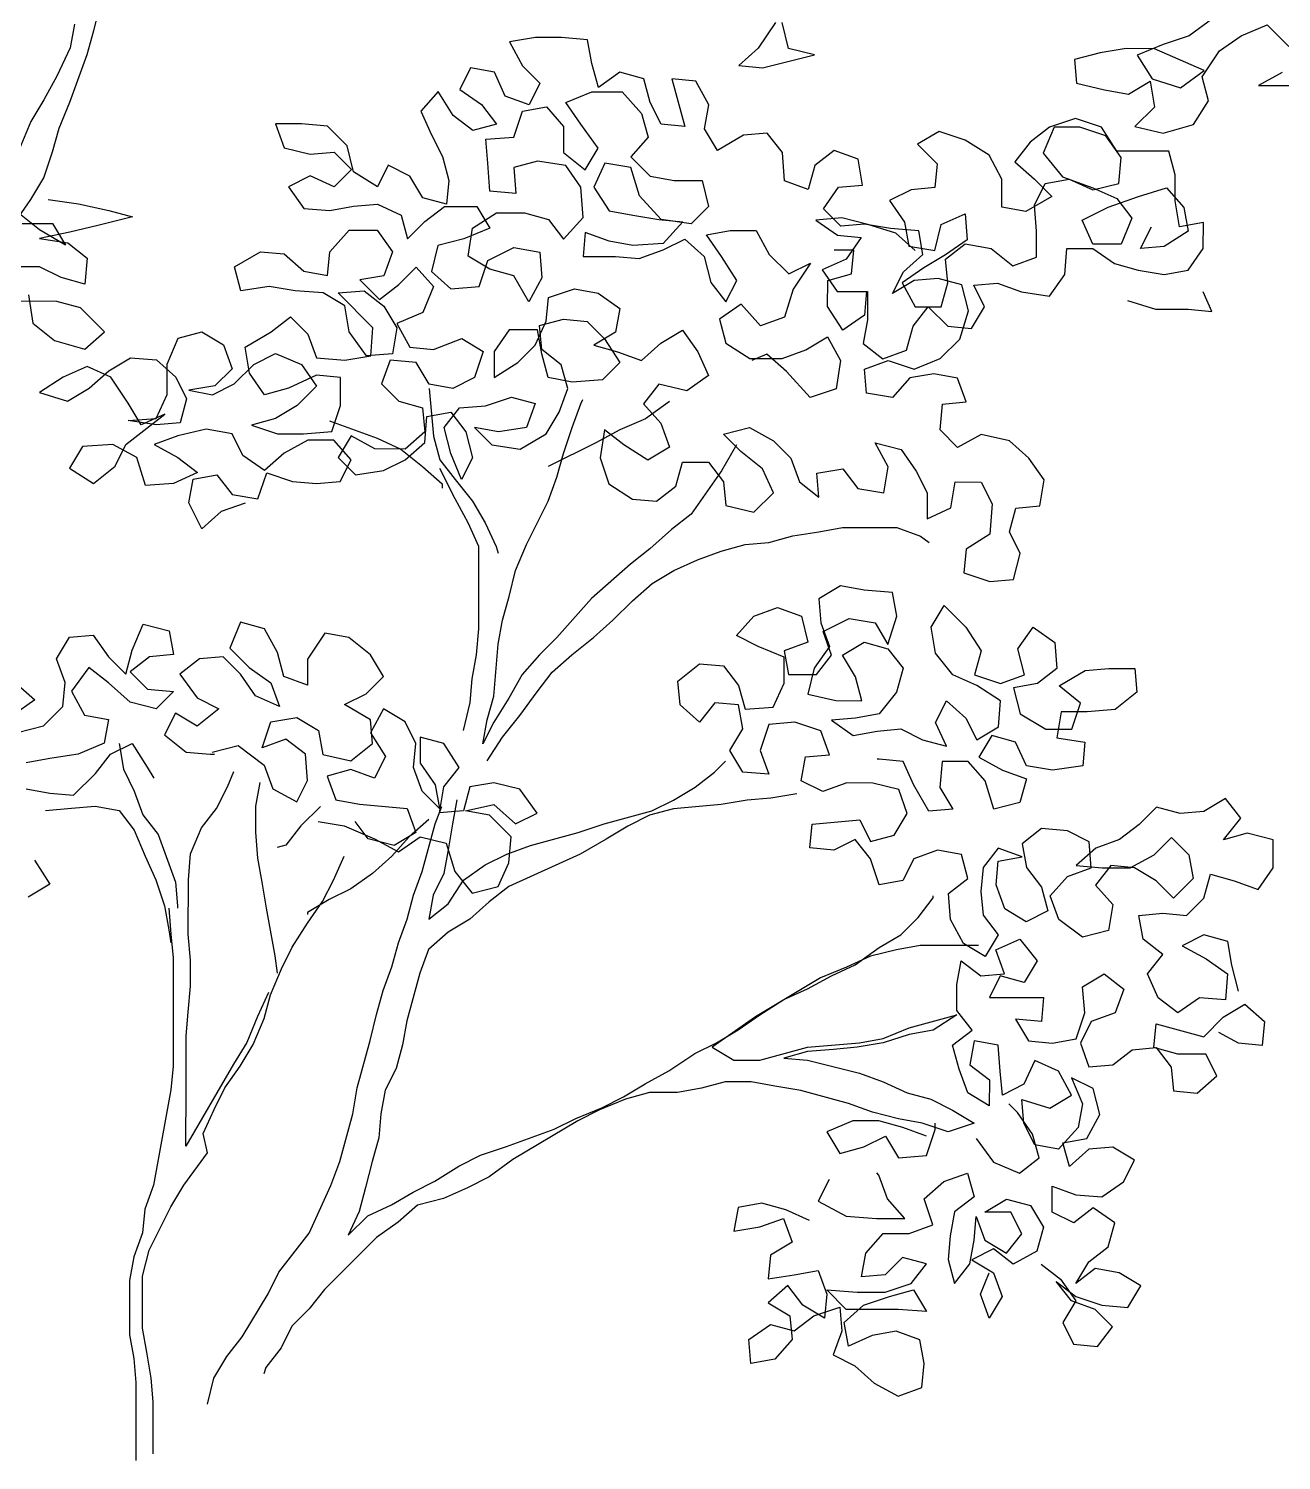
# Model space of a CAD drawing. Header units: millimetres. Extents: x 2002 to 2114, y 811 to 859.
# Drawn here: x 2019.863 to 2020.35, y 819.037 to 819.594 of the extents above; entities that cross this region are included whole.
import ezdxf

# ---------------------------------------------------------------- set-up
doc = ezdxf.new("R2010")
doc.units = ezdxf.units.MM
doc.header["$LTSCALE"] = 0.04
doc.layers.add('0_Architettonico', color=8, linetype='Continuous')

msp = doc.modelspace()

# ---------------------------------------------------------------- linework, layer by layer
at = {"layer": '0_Architettonico'}
for points in [[(2019.85826, 819.51867), (2019.86416, 819.52709), (2019.86922, 819.5355), (2019.8726, 819.5456), (2019.87513, 819.55486), (2019.87935, 819.56496), (2019.8861, 819.58348), (2019.88864, 819.59273), (2019.89117, 819.60284)], [(2019.88106, 819.59527), (2019.87937, 819.58601), (2019.87431, 819.57507), (2019.86925, 819.56581), (2019.86419, 819.5574), (2019.85575, 819.5372)], [(2020.15369, 819.59596), (2020.14695, 819.58586), (2020.13937, 819.57914), (2020.14863, 819.57829), (2020.16884, 819.58332), (2020.15874, 819.58585), (2020.15622, 819.59596)], [(2020.32376, 819.59749), (2020.3145, 819.59076), (2020.30439, 819.5874), (2020.29428, 819.5832), (2020.30017, 819.57394), (2020.31111, 819.57056), (2020.32038, 819.57729), (2020.30102, 819.58572), (2020.29008, 819.58573), (2020.27997, 819.58406), (2020.26987, 819.58154), (2020.2707, 819.57228), (2020.28164, 819.56974), (2020.2909, 819.56805), (2020.29933, 819.5731), (2020.301, 819.56299), (2020.29342, 819.55542), (2020.30436, 819.55288), (2020.31615, 819.55624), (2020.32205, 819.5655), (2020.31953, 819.57476), (2020.32628, 819.58486), (2020.3347, 819.59074), (2020.34481, 819.59494), (2020.35322, 819.58652)], [(2019.94741, 819.40914), (2019.93814, 819.40578), (2019.93056, 819.39905), (2019.92552, 819.40916), (2019.92721, 819.41842), (2019.93647, 819.4201), (2019.94236, 819.41251), (2019.95246, 819.41082), (2019.95584, 819.42092), (2019.96594, 819.41754), (2019.9752, 819.41669), (2019.98446, 819.41753), (2019.98868, 819.42594), (2019.98195, 819.43353), (2019.97184, 819.43353), (2019.96258, 819.42849), (2019.95499, 819.42176), (2019.94658, 819.42766), (2019.94238, 819.43609), (2019.93228, 819.43778), (2019.92133, 819.43526), (2019.91207, 819.43191), (2019.92132, 819.42685), (2019.92889, 819.42094), (2019.91963, 819.41674), (2019.90868, 819.41591), (2019.90533, 819.42686), (2019.89607, 819.43192), (2019.88428, 819.43109), (2019.87922, 819.42267), (2019.88848, 819.41677), (2019.8969, 819.4235), (2019.90112, 819.43192), (2019.91629, 819.44369), (2019.90702, 819.43949), (2019.90198, 819.44791), (2019.89525, 819.45802), (2019.88599, 819.46224), (2019.87673, 819.45804), (2019.86746, 819.45215), (2019.8784, 819.44877), (2019.88683, 819.45382), (2019.89441, 819.46055), (2019.90284, 819.46559), (2019.91294, 819.46474), (2019.92051, 819.458), (2019.92471, 819.44957), (2019.92218, 819.44032), (2019.91291, 819.43948), (2019.90197, 819.44118), (2019.91292, 819.44201), (2019.91714, 819.45126), (2019.91715, 819.46305), (2019.92136, 819.47315), (2019.93063, 819.47567), (2019.93904, 819.47061), (2019.9424, 819.46134), (2019.93566, 819.45462), (2019.92556, 819.45294), (2019.93482, 819.45125), (2019.94324, 819.45545), (2019.95082, 819.46302), (2019.95925, 819.46722), (2019.96935, 819.463), (2019.97523, 819.45458), (2019.96765, 819.44701), (2019.95922, 819.44197), (2019.94996, 819.43945), (2019.96006, 819.43607), (2019.97016, 819.43606), (2019.98111, 819.43689), (2019.98449, 819.44699), (2019.9845, 819.45794), (2019.97524, 819.45879), (2019.96429, 819.45375), (2019.95502, 819.45123), (2019.94914, 819.45965), (2019.94746, 819.46976), (2019.95757, 819.47564), (2019.96515, 819.48153), (2019.97188, 819.47479), (2019.97524, 819.46552), (2019.98619, 819.46467), (2019.99629, 819.46635), (2019.99714, 819.47729), (2019.98368, 819.49077), (2019.99379, 819.49161), (2020.00136, 819.48571), (2020.0064, 819.47728), (2020.00471, 819.46718), (2019.99461, 819.46635), (2019.98788, 819.47562), (2019.9862, 819.48572), (2019.97779, 819.49078), (2019.96685, 819.49163), (2019.95674, 819.49332), (2019.9458, 819.49165), (2019.94328, 819.50091), (2019.95339, 819.5068), (2019.96265, 819.50595), (2019.97022, 819.49921), (2019.97948, 819.49751), (2019.98033, 819.50677), (2019.98792, 819.51519), (2019.99886, 819.51518), (2020.00475, 819.50675), (2020.00137, 819.49749), (2019.99211, 819.49582), (2019.99968, 819.48823), (2020.00726, 819.49412), (2020.014, 819.50085), (2020.02073, 819.49327), (2020.01651, 819.48317), (2020.0064, 819.47897), (2020.01145, 819.4697), (2020.02071, 819.46885), (2020.03166, 819.47305), (2020.04007, 819.46799), (2020.0367, 819.45789), (2020.02827, 819.45369), (2020.01901, 819.45538), (2020.01397, 819.46381), (2020.00387, 819.46466), (2020.00049, 819.4554), (2020.00722, 819.44866), (2020.01648, 819.44612), (2020.01731, 819.43686), (2020.00973, 819.43013), (2019.99794, 819.43014), (2019.98868, 819.4352), (2019.98363, 819.42679), (2019.99035, 819.42005), (2020.0013, 819.42172), (2020.00972, 819.42592), (2020.01731, 819.43265), (2020.01816, 819.44275), (2020.02742, 819.44443), (2020.03331, 819.43685), (2020.03582, 819.42674), (2020.03161, 819.41832), (2020.02741, 819.42843), (2020.02489, 819.43854), (2020.03079, 819.44611), (2020.04089, 819.44694), (2020.051, 819.4503), (2020.06026, 819.44777), (2020.05688, 819.43851), (2020.04594, 819.43683), (2020.03668, 819.43853), (2020.04341, 819.43178), (2020.05435, 819.43009), (2020.06446, 819.43598), (2020.06952, 819.44439), (2020.07289, 819.45365), (2020.07038, 819.46291), (2020.0628, 819.46881), (2020.06197, 819.47807), (2020.07123, 819.48059), (2020.0805, 819.47974), (2020.08722, 819.473), (2020.09311, 819.46373), (2020.08637, 819.457), (2020.07458, 819.45617), (2020.06532, 819.45786), (2020.0628, 819.46713), (2020.06113, 819.47639), (2020.05018, 819.4764), (2020.04428, 819.46799), (2020.04427, 819.45788), (2020.05354, 819.46377), (2020.06028, 819.4705), (2020.0645, 819.47976), (2020.06535, 819.48902), (2020.07546, 819.49237), (2020.08471, 819.49068), (2020.09313, 819.48478), (2020.09144, 819.47552), (2020.08301, 819.47048), (2020.09227, 819.46794), (2020.10153, 819.46457), (2020.10911, 819.4713), (2020.11754, 819.47634), (2020.12342, 819.46791), (2020.12762, 819.45865), (2020.1192, 819.45276), (2020.10826, 819.4553), (2020.10236, 819.44773), (2020.10908, 819.44014), (2020.11244, 819.43088), (2020.10402, 819.42584), (2020.09476, 819.43174), (2020.08719, 819.43764), (2020.0855, 819.42669), (2020.08886, 819.41659), (2020.09811, 819.41069), (2020.10737, 819.40984), (2020.11496, 819.41572), (2020.11749, 819.42498), (2020.12759, 819.42497), (2020.13348, 819.41739), (2020.13431, 819.40813), (2020.14526, 819.40559), (2020.15284, 819.41316), (2020.14864, 819.42243), (2020.14023, 819.42917), (2020.1335, 819.43591), (2020.1436, 819.43843), (2020.15286, 819.43337), (2020.15959, 819.42663), (2020.16295, 819.41736), (2020.17052, 819.41146), (2020.16969, 819.42072), (2020.17979, 819.4224), (2020.18568, 819.41482), (2020.19578, 819.41312), (2020.19747, 819.42322), (2020.19243, 819.43249), (2020.20253, 819.42996), (2020.20841, 819.42153), (2020.21262, 819.41311), (2020.21261, 819.403), (2020.22187, 819.40721), (2020.22357, 819.41731), (2020.23367, 819.4173), (2020.23787, 819.40887), (2020.23702, 819.39709), (2020.22775, 819.3912), (2020.2269, 819.38194), (2020.237, 819.37857), (2020.24626, 819.3794), (2020.2488, 819.3895), (2020.2446, 819.39792), (2020.24713, 819.40718), (2020.25639, 819.40802), (2020.25809, 819.41812), (2020.2522, 819.42654), (2020.24463, 819.43328), (2020.23369, 819.43582), (2020.22442, 819.43078), (2020.21769, 819.43752), (2020.21854, 819.44762), (2020.2278, 819.44845), (2020.22444, 819.45772), (2020.21519, 819.45941), (2020.20592, 819.45774), (2020.19918, 819.45016), (2020.18908, 819.45186), (2020.18824, 819.46112), (2020.19751, 819.46448), (2020.20761, 819.4611), (2020.21772, 819.4653), (2020.2253, 819.47287), (2020.22868, 819.48381), (2020.22616, 819.49392), (2020.2169, 819.49645), (2020.20764, 819.49562), (2020.19922, 819.49058), (2020.20343, 819.49899), (2020.21102, 819.50572), (2020.20934, 819.51498), (2020.1984, 819.51584), (2020.1883, 819.51753), (2020.17903, 819.5167), (2020.17231, 819.52344), (2020.17821, 819.53185), (2020.18747, 819.53268), (2020.18579, 819.54279), (2020.17654, 819.54617), (2020.16895, 819.54028), (2020.16642, 819.53102), (2020.15716, 819.5344), (2020.15633, 819.54534), (2020.15044, 819.55292), (2020.14118, 819.55209), (2020.13107, 819.54621), (2020.12603, 819.55463), (2020.12772, 819.56389), (2020.12268, 819.57316), (2020.11342, 819.57401), (2020.11845, 819.55548), (2020.10919, 819.55633), (2020.10499, 819.56475), (2020.10247, 819.57402), (2020.09321, 819.57655), (2020.08479, 819.57067), (2020.08227, 819.57993), (2020.0806, 819.58919), (2020.07049, 819.59004), (2020.06039, 819.59005), (2020.05029, 819.58838), (2020.05533, 819.57911), (2020.06206, 819.57237), (2020.05784, 819.56395), (2020.04858, 819.56733), (2020.04438, 819.5766), (2020.03512, 819.57829), (2020.0309, 819.56987), (2020.03932, 819.56397), (2020.0452, 819.55639), (2020.03594, 819.55387), (2020.02837, 819.55977), (2020.02248, 819.56904), (2020.01574, 819.56147), (2020.01994, 819.5522), (2020.02414, 819.54378), (2020.02666, 819.53452), (2020.02581, 819.52526), (2020.01655, 819.52779), (2020.01151, 819.53621), (2020.00309, 819.54043), (2019.99888, 819.53202), (2019.98962, 819.53792), (2019.9871, 819.54802), (2019.97953, 819.55561), (2019.96943, 819.55646), (2019.95933, 819.55647), (2019.96269, 819.5472), (2019.97279, 819.54467), (2019.98205, 819.5455), (2019.98878, 819.53876), (2019.98204, 819.53203), (2019.97278, 819.53625), (2019.96436, 819.53205), (2019.97024, 819.52362), (2019.98035, 819.52277), (2019.98961, 819.52445), (2019.99887, 819.52528), (2020.00813, 819.52106), (2020.01064, 819.5118), (2020.01739, 819.51853), (2020.02497, 819.52441), (2020.0376, 819.5244), (2020.04264, 819.51598), (2020.03253, 819.51178), (2020.02243, 819.50926), (2020.01989, 819.49916), (2020.02747, 819.49242), (2020.03841, 819.49325), (2020.04179, 819.50335), (2020.0519, 819.50839), (2020.062, 819.5067), (2020.06283, 819.4966), (2020.05777, 819.48734), (2020.05189, 819.49745), (2020.04263, 819.49998), (2020.03421, 819.50504), (2020.03591, 819.51598), (2020.04517, 819.52187), (2020.05612, 819.52186), (2020.06538, 819.51933), (2020.07126, 819.51174), (2020.07885, 819.52015), (2020.07802, 819.53194), (2020.07213, 819.54037), (2020.06119, 819.54206), (2020.05192, 819.53954), (2020.05276, 819.52944), (2020.04265, 819.53029), (2020.04182, 819.54124), (2020.04099, 819.5505), (2020.05194, 819.55133), (2020.05531, 819.56143), (2020.06457, 819.56311), (2020.0713, 819.55552), (2020.07129, 819.54542), (2020.07971, 819.53868), (2020.08477, 819.54709), (2020.07804, 819.55636), (2020.07215, 819.56478), (2020.08226, 819.56898), (2020.09405, 819.56897), (2020.10162, 819.56055), (2020.10413, 819.55128), (2020.09739, 819.54371), (2020.10496, 819.53613), (2020.11422, 819.53444), (2020.12517, 819.53443), (2020.12768, 819.52432), (2020.12094, 819.51759), (2020.10916, 819.51929), (2020.10075, 819.52855), (2020.09739, 819.5395), (2020.08729, 819.5412), (2020.08307, 819.53194), (2020.08895, 819.52267), (2020.09821, 819.52098), (2020.10832, 819.51929), (2020.11758, 819.51844), (2020.10999, 819.51002), (2020.0982, 819.50919), (2020.08894, 819.51088), (2020.07968, 819.51426), (2020.07883, 819.505), (2020.09146, 819.50499), (2020.10072, 819.50414), (2020.10999, 819.5075), (2020.11841, 819.5117), (2020.12598, 819.50496), (2020.1285, 819.49485), (2020.13439, 819.48727), (2020.1386, 819.49568), (2020.13272, 819.50495), (2020.12683, 819.51338), (2020.13609, 819.51505), (2020.1462, 819.51504), (2020.15124, 819.50578), (2020.15881, 819.49819), (2020.16723, 819.50239), (2020.16049, 819.4923), (2020.15711, 819.48135), (2020.14785, 819.478), (2020.14028, 819.48642), (2020.13185, 819.48054), (2020.13437, 819.47127), (2020.14363, 819.46537), (2020.15626, 819.46536), (2020.16552, 819.46872), (2020.17394, 819.47376), (2020.17899, 819.4645), (2020.17729, 819.45355), (2020.16719, 819.45019), (2020.15793, 819.46031), (2020.15036, 819.46705), (2020.14447, 819.46453)], [(2020.35069, 819.57642), (2020.34142, 819.57137), (2020.35405, 819.57136)], [(2020.20803, 819.5073), (2020.20046, 819.51404), (2020.18952, 819.51742), (2020.17942, 819.51995), (2020.16931, 819.51912), (2020.17773, 819.51322), (2020.18699, 819.51237), (2020.18109, 819.50395), (2020.17182, 819.49975), (2020.17771, 819.49133), (2020.18949, 819.49132), (2020.18948, 819.48037), (2020.18779, 819.47111), (2020.19536, 819.46521), (2020.20463, 819.46857), (2020.20716, 819.47783), (2020.21306, 819.4854), (2020.22063, 819.47782), (2020.22989, 819.47697), (2020.23495, 819.48538), (2020.23075, 819.49381), (2020.24001, 819.49464), (2020.24927, 819.49126), (2020.26021, 819.48957), (2020.26612, 819.49798), (2020.26697, 819.50809), (2020.27707, 819.50808), (2020.28548, 819.50217), (2020.29474, 819.49964), (2020.30484, 819.49795), (2020.31411, 819.49962), (2020.32001, 819.50804), (2020.32002, 819.51814), (2020.31076, 819.51646), (2020.30908, 819.52657), (2020.30909, 819.53667), (2020.30657, 819.54594), (2020.28637, 819.54595), (2020.28048, 819.55522), (2020.27038, 819.5586), (2020.26027, 819.55524), (2020.25269, 819.54935), (2020.24679, 819.54178), (2020.25436, 819.53504), (2020.26109, 819.5283), (2020.25098, 819.52241), (2020.24172, 819.52411), (2020.24173, 819.53505), (2020.23669, 819.54432), (2020.22744, 819.55022), (2020.21734, 819.55359), (2020.20891, 819.54855), (2020.21648, 819.54097), (2020.21563, 819.53171), (2020.20637, 819.53087), (2020.19795, 819.52667), (2020.20383, 819.51825), (2020.20551, 819.50898), (2020.21561, 819.50729), (2020.21814, 819.51739), (2020.22741, 819.52159), (2020.22824, 819.51149), (2020.21982, 819.5056), (2020.21139, 819.50056), (2020.20297, 819.49467), (2020.20801, 819.48541), (2020.21811, 819.4854), (2020.22065, 819.49466), (2020.21982, 819.50392), (2020.2274, 819.50981), (2020.2375, 819.50811), (2020.24591, 819.50137), (2020.25518, 819.50473), (2020.25519, 819.51483), (2020.25435, 819.52494), (2020.25857, 819.53335), (2020.26783, 819.53503), (2020.27709, 819.53081), (2020.2872, 819.53332), (2020.28805, 819.54343), (2020.28216, 819.55185), (2020.27206, 819.55523), (2020.26196, 819.55524), (2020.25774, 819.54514), (2020.26531, 819.53587), (2020.27709, 819.53165), (2020.28635, 819.52743), (2020.29224, 819.51985), (2020.28802, 819.50975), (2020.27707, 819.50976), (2020.27287, 819.51902), (2020.28298, 819.52407), (2020.29477, 819.52827), (2020.30572, 819.53162), (2020.31245, 819.52404), (2020.31412, 819.51478), (2020.30485, 819.50889), (2020.29559, 819.50806), (2020.29981, 819.51647)], [(2019.87423, 819.48751), (2019.85234, 819.48753), (2019.8355, 819.48586), (2019.81698, 819.48419), (2019.79677, 819.48168), (2019.77572, 819.47834), (2019.75887, 819.47498), (2019.76898, 819.48087), (2019.77573, 819.49181), (2019.78247, 819.5019), (2019.78417, 819.51116), (2019.78418, 819.52295), (2019.78755, 819.53221), (2019.79514, 819.53894), (2019.7985, 819.52967), (2019.79512, 819.52041), (2019.78417, 819.51958), (2019.78669, 819.51032), (2019.79679, 819.50694), (2019.80521, 819.51114), (2019.80943, 819.51956)], [(2019.8709, 819.52708), (2019.88268, 819.52539), (2019.89447, 819.52285), (2019.90373, 819.52032), (2019.89025, 819.51696), (2019.87931, 819.51444), (2019.86752, 819.51193), (2019.87846, 819.51024), (2019.88603, 819.50433), (2019.88518, 819.49423), (2019.87592, 819.49677), (2019.86751, 819.50098), (2019.8574, 819.50099)], [(2019.86079, 819.51783), (2019.87257, 819.51782), (2019.87762, 819.50939), (2019.86752, 819.5153), (2019.85911, 819.52204)], [(2020.18911, 819.49143), (2020.18826, 819.48217), (2020.17984, 819.47628), (2020.17395, 819.48555), (2020.17396, 819.49565), (2020.18323, 819.49817), (2020.18408, 819.50743), (2020.1765, 819.50744)], [(2019.86329, 819.49004), (2019.86496, 819.4791), (2019.87337, 819.47235), (2019.88516, 819.46897), (2019.89274, 819.4757), (2019.88349, 819.48497), (2019.87423, 819.48751)], [(2020.29052, 819.48786), (2020.30146, 819.48448), (2020.31409, 819.48447), (2020.32335, 819.48362), (2020.31999, 819.4912)], [(2020.01901, 819.4537), (2020.02068, 819.43517), (2020.02319, 819.42591), (2020.02908, 819.41833), (2020.03581, 819.4099), (2020.04085, 819.40148), (2020.04505, 819.39221), (2020.04589, 819.38969)], [(2020.13854, 819.4317), (2020.13264, 819.4216), (2020.12084, 819.40477), (2020.11326, 819.39889), (2020.10483, 819.39132), (2020.09725, 819.38543), (2020.08208, 819.37197), (2020.0686, 819.35683), (2020.06185, 819.3501), (2020.05511, 819.34253), (2020.05005, 819.33327), (2020.04415, 819.32402), (2020.03993, 819.3156), (2020.04162, 819.32486), (2020.04416, 819.33412), (2020.04586, 819.35433), (2020.04755, 819.36359), (2020.05009, 819.37284), (2020.05262, 819.38294), (2020.05684, 819.39304), (2020.06528, 819.40987), (2020.06865, 819.41913), (2020.07119, 819.42839), (2020.07456, 819.43849), (2020.07794, 819.44775), (2020.07878, 819.44943)], [(2020.11246, 819.44856), (2020.10319, 819.44183), (2020.09309, 819.43763), (2020.08382, 819.43259), (2020.06529, 819.42335)], [(2019.98027, 819.4411), (2019.99879, 819.43435), (2020.00804, 819.43013), (2020.01646, 819.42339), (2020.02403, 819.41665), (2020.02403, 819.41496)], [(2020.03236, 819.32066), (2020.0349, 819.3316), (2020.03575, 819.34086), (2020.03744, 819.35012), (2020.03829, 819.36023), (2020.03832, 819.39222), (2020.03412, 819.40148), (2020.02907, 819.41075), (2020.02319, 819.42254)], [(2020.04161, 819.30887), (2020.04751, 819.31812), (2020.05426, 819.32653), (2020.061, 819.33579), (2020.0669, 819.34336), (2020.07448, 819.35009), (2020.08291, 819.35682), (2020.09049, 819.36355), (2020.09808, 819.37112), (2020.10566, 819.37784), (2020.11408, 819.38289), (2020.12335, 819.38709), (2020.13261, 819.39045), (2020.14188, 819.39297), (2020.15114, 819.3938), (2020.1604, 819.39632), (2020.17051, 819.39799), (2020.17977, 819.39967), (2020.20082, 819.39965), (2020.21008, 819.39627), (2020.21344, 819.39374)], [(2020.33368, 819.21935), (2020.33116, 819.22946), (2020.32949, 819.23872), (2020.32023, 819.24126), (2020.3118, 819.23705), (2020.32106, 819.23199), (2020.32947, 819.22609), (2020.32862, 819.21599), (2020.31852, 819.21684), (2020.3101, 819.21096), (2020.30252, 819.21686), (2020.29832, 819.22612), (2020.30422, 819.23369), (2020.29665, 819.23959), (2020.29498, 819.24886), (2020.30424, 819.24969), (2020.3135, 819.24884), (2020.32024, 819.25557), (2020.32277, 819.26483), (2020.33203, 819.26229), (2020.34129, 819.25892), (2020.34719, 819.26733), (2020.3472, 819.27828), (2020.3371, 819.28081), (2020.32784, 819.27829), (2020.33458, 819.28671), (2020.32869, 819.29429), (2020.32027, 819.28925), (2020.31101, 819.28841), (2020.30175, 819.29095), (2020.29501, 819.28422), (2020.28743, 819.27833), (2020.27816, 819.27497), (2020.27058, 819.26824), (2020.28068, 819.26739), (2020.29162, 819.26738), (2020.30089, 819.27243), (2020.30763, 819.27915), (2020.31436, 819.27241), (2020.31604, 819.26315), (2020.30845, 819.25558), (2020.30172, 819.26232), (2020.29331, 819.26738), (2020.28405, 819.26823), (2020.27815, 819.26066), (2020.28488, 819.25308), (2020.28318, 819.24297), (2020.27308, 819.24046), (2020.26382, 819.2472), (2020.26046, 819.25647), (2020.26721, 819.26404), (2020.27647, 819.2674), (2020.27564, 819.2775), (2020.26722, 819.28172), (2020.25712, 819.28257), (2020.24954, 819.27668), (2020.25121, 819.26742), (2020.2571, 819.25984), (2020.25962, 819.25057), (2020.25119, 819.24637), (2020.24278, 819.25143), (2020.23942, 819.26069), (2020.24027, 819.26995), (2020.24953, 819.27163), (2020.24027, 819.27501), (2020.23437, 819.26743), (2020.23352, 819.25817), (2020.23436, 819.24891), (2020.24024, 819.24133), (2020.23518, 819.23291), (2020.22677, 819.23797), (2020.22173, 819.24724), (2020.22089, 819.25734), (2020.22848, 819.26323), (2020.22596, 819.27249), (2020.2167, 819.27419), (2020.20744, 819.27083), (2020.20322, 819.26241), (2020.19395, 819.26074), (2020.1906, 819.27084), (2020.18471, 819.27842), (2020.17629, 819.27422), (2020.16703, 819.27507), (2020.16788, 819.28433), (2020.1864, 819.286), (2020.1906, 819.27758), (2020.19987, 819.28009), (2020.20493, 819.28851), (2020.20157, 819.29777), (2020.19147, 819.30031), (2020.18136, 819.30032), (2020.1721, 819.29696), (2020.16368, 819.30118), (2020.16537, 819.31044), (2020.17464, 819.31127), (2020.17128, 819.32053), (2020.16118, 819.32391), (2020.15107, 819.32308), (2020.1477, 819.31298), (2020.15106, 819.30371), (2020.14095, 819.30456), (2020.13591, 819.31299), (2020.14097, 819.3214), (2020.13929, 819.33067), (2020.13003, 819.33152), (2020.12413, 819.32394), (2020.11656, 819.33069), (2020.11573, 819.33995), (2020.12415, 819.34668), (2020.13341, 819.34583), (2020.1393, 819.33824), (2020.14182, 819.32898), (2020.15276, 819.32981), (2020.15698, 819.33907), (2020.15699, 819.34917), (2020.14689, 819.35339), (2020.13848, 819.35761), (2020.14522, 819.36518), (2020.15448, 819.36854), (2020.16374, 819.36516), (2020.16626, 819.35506), (2020.15699, 819.3517), (2020.15867, 819.34244), (2020.16961, 819.34243), (2020.17551, 819.35), (2020.17216, 819.35926), (2020.18226, 819.3643), (2020.19236, 819.36261), (2020.19741, 819.35419), (2020.20079, 819.36513), (2020.19911, 819.37439), (2020.18817, 819.37524), (2020.17891, 819.37694), (2020.17048, 819.37189), (2020.17132, 819.36263), (2020.17468, 819.35337), (2020.16877, 819.34495), (2020.16624, 819.33485), (2020.17718, 819.33232), (2020.18729, 819.33231), (2020.18477, 819.34157), (2020.17972, 819.34999), (2020.18815, 819.35504), (2020.19741, 819.3525), (2020.20329, 819.34492), (2020.20076, 819.33566), (2020.19402, 819.32725), (2020.18475, 819.32557), (2020.17549, 819.32474), (2020.18391, 819.31884), (2020.19317, 819.32051), (2020.20243, 819.32135), (2020.21085, 819.31713), (2020.2201, 819.3146), (2020.2159, 819.32386), (2020.22012, 819.33228), (2020.22769, 819.32553), (2020.23189, 819.31711), (2020.24032, 819.32215), (2020.24117, 819.33226), (2020.23191, 819.33816), (2020.22266, 819.34238), (2020.21593, 819.3508), (2020.21425, 819.36091), (2020.21931, 819.36932), (2020.22772, 819.36089), (2020.23361, 819.35163), (2020.23107, 819.34237), (2020.24117, 819.33899), (2020.25044, 819.34235), (2020.24792, 819.35246), (2020.25382, 819.36087), (2020.26224, 819.35497), (2020.26307, 819.34487), (2020.25549, 819.33898), (2020.24622, 819.3373), (2020.24874, 819.3272), (2020.25884, 819.3213), (2020.26894, 819.32129), (2020.27232, 819.33139), (2020.26391, 819.33813), (2020.27401, 819.34401), (2020.28328, 819.34485), (2020.29338, 819.34484), (2020.29421, 819.33558), (2020.28579, 819.32885), (2020.27484, 819.32802), (2020.26474, 819.32803), (2020.26305, 819.31792), (2020.27399, 819.31623), (2020.27314, 819.30697), (2020.26135, 819.3053), (2020.25125, 819.30699), (2020.24705, 819.31625), (2020.23779, 819.31879), (2020.23273, 819.31037), (2020.24199, 819.30531), (2020.25124, 819.30194), (2020.24871, 819.29268), (2020.2386, 819.29016), (2020.23525, 819.30111), (2020.22852, 819.30869), (2020.21841, 819.3087), (2020.21756, 819.2986), (2020.22261, 819.29018), (2020.21335, 819.28934), (2020.20746, 819.29945), (2020.20326, 819.30872), (2020.194, 819.30957), (2020.19316, 819.30957)], [(2019.85892, 819.31998), (2019.86903, 819.32249), (2019.87661, 819.33006), (2019.87746, 819.33932), (2019.8741, 819.34859), (2019.87916, 819.357), (2019.88842, 819.35784), (2019.89431, 819.34941), (2019.90104, 819.34267), (2019.90357, 819.35193), (2019.90779, 819.36203), (2019.91789, 819.35949), (2019.91957, 819.35023), (2019.91031, 819.3494), (2019.90272, 819.34351), (2019.90945, 819.33677), (2019.91956, 819.33592), (2019.91281, 819.32919), (2019.90271, 819.33172), (2019.8943, 819.33931), (2019.88673, 819.34521), (2019.87998, 819.33595), (2019.88503, 819.32669), (2019.89429, 819.325), (2019.8926, 819.31574), (2019.88249, 819.31154), (2019.87154, 819.30986), (2019.86228, 819.30819)], [(2019.93469, 819.31233), (2019.94479, 819.31485), (2019.95489, 819.30726), (2019.95825, 819.298), (2019.96751, 819.29294), (2019.97172, 819.30135), (2019.97089, 819.31146), (2019.96332, 819.31736), (2019.95405, 819.314), (2019.95743, 819.3241), (2019.96754, 819.32577), (2019.97595, 819.32071), (2019.97763, 819.31145), (2019.98857, 819.30891), (2019.99699, 819.31564), (2019.99616, 819.3249), (2019.98606, 819.33081), (2019.99449, 819.33501), (2020.00123, 819.34174), (2019.99618, 819.35016), (2019.98777, 819.3569), (2019.97851, 819.3586), (2019.97177, 819.3485), (2019.97176, 819.3384), (2019.9625, 819.34177), (2019.95998, 819.35104), (2019.95494, 819.3603), (2019.94568, 819.36284), (2019.94146, 819.35274), (2019.94903, 819.34515), (2019.95745, 819.33925), (2019.9608, 819.32999), (2019.95155, 819.33421), (2019.94566, 819.34263), (2019.93893, 819.34937), (2019.92967, 819.34854), (2019.92209, 819.34265), (2019.92881, 819.33338), (2019.93723, 819.32917), (2019.9288, 819.32244), (2019.92039, 819.3275), (2019.91617, 819.31908), (2019.92459, 819.31234), (2019.93385, 819.31149), (2019.93553, 819.31149)], [(2019.8581, 819.33934), (2019.86567, 819.3326), (2019.85724, 819.32671)], [(2019.97592, 819.28535), (2019.98602, 819.28366), (2019.9978, 819.2786), (2020.00706, 819.27354), (2020.01548, 819.27942), (2020.02558, 819.27689), (2020.02894, 819.26594), (2020.03567, 819.25751), (2020.04578, 819.26003), (2020.04999, 819.26929), (2020.05084, 819.27939), (2020.04243, 819.28782), (2020.03317, 819.28951), (2020.04412, 819.29202), (2020.05253, 819.28444), (2020.06096, 819.28864), (2020.05423, 819.29791), (2020.04413, 819.30044), (2020.03487, 819.29877), (2020.03233, 819.28951), (2020.02307, 819.28868), (2020.02476, 819.29878), (2020.03066, 819.30635), (2020.02478, 819.31562), (2020.01552, 819.31815), (2020.01551, 819.30805), (2020.0214, 819.29962), (2020.02307, 819.29036), (2020.01634, 819.2971), (2020.01298, 819.30637), (2020.01383, 819.31563), (2020.00963, 819.32405), (2020.00122, 819.32911), (2019.99616, 819.31985), (2020.00204, 819.31059), (2019.99782, 819.30217), (2019.98857, 819.30555), (2019.9793, 819.30303), (2019.98266, 819.29376), (2019.99192, 819.29207), (2020.01044, 819.29037), (2020.0138, 819.28111), (2020.00538, 819.27606), (2019.99528, 819.2786), (2019.99023, 819.28534)], [(2019.86227, 819.29808), (2019.87153, 819.29639), (2019.88079, 819.29554), (2019.88922, 819.30395), (2019.89512, 819.31153), (2019.90354, 819.31573), (2019.90943, 819.30646), (2019.91195, 819.30225)], [(2019.89849, 819.31573), (2019.90016, 819.30563), (2019.90437, 819.2972), (2019.90772, 819.28794), (2019.91361, 819.28036), (2019.92033, 819.26183), (2019.92116, 819.25257), (2019.92116, 819.25172)], [(2019.95649, 819.21886), (2019.95228, 819.2096), (2019.94806, 819.1995), (2019.943, 819.19109), (2019.92445, 819.15911), (2019.92447, 819.18184), (2019.92448, 819.20205), (2019.92533, 819.21131), (2019.92619, 819.22141), (2019.9262, 819.23151), (2019.92536, 819.24162), (2019.92538, 819.26267), (2019.92623, 819.27277), (2019.93045, 819.28287), (2019.93635, 819.29044), (2019.94057, 819.29885), (2019.9431, 819.30475)], [(2020.02981, 819.29372), (2020.02812, 819.28446), (2020.02642, 819.27436), (2020.02473, 819.2651), (2020.02051, 819.25669), (2020.01882, 819.24743), (2020.0264, 819.25331), (2020.03231, 819.26257), (2020.04073, 819.26845), (2020.04915, 819.27266), (2020.05842, 819.27601), (2020.07695, 819.28105), (2020.08705, 819.28441), (2020.10558, 819.28944), (2020.114, 819.29364), (2020.12243, 819.29869), (2020.13001, 819.30457), (2020.13422, 819.30878)], [(2019.9532, 819.30053), (2019.95151, 819.29127), (2019.9515, 819.28116), (2019.95233, 819.27106), (2019.95401, 819.2618), (2019.95568, 819.25169), (2019.95903, 819.23317), (2019.95987, 819.22643)], [(2020.16199, 819.29613), (2020.15189, 819.29445), (2020.14263, 819.29362), (2020.13252, 819.29194), (2020.114, 819.29028), (2020.10474, 819.28776), (2020.09631, 819.28356), (2020.08789, 819.27851), (2020.07778, 819.27263), (2020.04998, 819.26003), (2020.0424, 819.25414), (2020.03482, 819.24741), (2020.02639, 819.24237), (2020.01881, 819.23564), (2020.01543, 819.22638), (2020.01037, 819.20786), (2020.00867, 819.1986), (2020.00614, 819.18934), (2020.00192, 819.18093), (2020.00023, 819.17167), (2019.99938, 819.16241), (2019.99685, 819.15315), (2019.99431, 819.14305), (2019.99178, 819.13379), (2019.98756, 819.12453), (2019.99514, 819.1321), (2020.00441, 819.1363), (2020.01283, 819.14135), (2020.02125, 819.14555), (2020.03052, 819.15143), (2020.03894, 819.15564), (2020.04905, 819.159), (2020.06758, 819.16571), (2020.076, 819.16992), (2020.08611, 819.17412), (2020.09453, 819.17832), (2020.10296, 819.18336), (2020.11222, 819.1884), (2020.12233, 819.19513), (2020.13075, 819.19933), (2020.13918, 819.20438), (2020.1476, 819.21026), (2020.15687, 819.21615), (2020.16613, 819.22035), (2020.1754, 819.22539), (2020.18467, 819.22959), (2020.19393, 819.23632), (2020.20236, 819.24136), (2020.2091, 819.24809), (2020.215, 819.25567), (2020.215, 819.25651)], [(2019.86984, 819.28966), (2019.87994, 819.29049), (2019.88921, 819.29132), (2019.89846, 819.28963), (2019.90435, 819.28205), (2019.90855, 819.27194), (2019.91275, 819.26268), (2019.91611, 819.25257), (2019.91779, 819.24331), (2019.91862, 819.23826)], [(2019.93277, 819.05891), (2019.93531, 819.06901), (2019.94037, 819.07743), (2019.94627, 819.085), (2019.95639, 819.10183), (2019.9606, 819.11024), (2019.9724, 819.12539), (2019.98084, 819.1439), (2019.98422, 819.15316), (2019.98929, 819.17168), (2019.99098, 819.18178), (2019.99605, 819.2003), (2019.99858, 819.2104), (2020.00112, 819.21966), (2020.00449, 819.22892), (2020.00703, 819.23817), (2020.0104, 819.24743), (2020.01294, 819.25669), (2020.01631, 819.26595), (2020.02138, 819.28447), (2020.02391, 819.2912)], [(2019.97677, 819.29124), (2019.96918, 819.28367), (2019.96328, 819.2761), (2019.95991, 819.27526)], [(2020.01886, 819.28615), (2020.01127, 819.27943), (2020.00453, 819.27185), (2019.99695, 819.26513), (2019.98852, 819.25924), (2019.9801, 819.25504), (2019.97168, 819.24999), (2019.97168, 819.24915)], [(2019.86561, 819.2703), (2019.8715, 819.26103), (2019.86307, 819.25599)], [(2019.91171, 819.03957), (2019.91173, 819.05977), (2019.91089, 819.06904), (2019.90922, 819.07914), (2019.90754, 819.0884), (2019.90756, 819.10861), (2019.9101, 819.11871), (2019.91853, 819.13554), (2019.92359, 819.14396), (2019.93286, 819.15658), (2019.93119, 819.16415), (2019.9354, 819.17341), (2019.93962, 819.18183), (2019.94552, 819.19024), (2019.95058, 819.19866), (2019.9548, 819.20876), (2019.95733, 819.21801), (2019.96155, 819.22811), (2019.96577, 819.23653), (2019.97167, 819.24578), (2019.97757, 819.2542), (2019.98179, 819.26261), (2019.98601, 819.27187)], [(2019.91779, 819.25173), (2019.91863, 819.24162), (2019.91946, 819.23236), (2019.91942, 819.19027), (2019.91857, 819.181), (2019.9118, 819.14397), (2019.90843, 819.13471), (2019.90758, 819.12545), (2019.9042, 819.11619), (2019.90251, 819.10693), (2019.90249, 819.08588), (2019.90416, 819.07662), (2019.905, 819.06736), (2019.90497, 819.03705)], [(2020.23266, 819.23713), (2020.20993, 819.23715), (2020.20067, 819.23547), (2020.19056, 819.23296), (2020.1813, 819.22875), (2020.17119, 819.22455), (2020.14592, 819.20942), (2020.12907, 819.19765), (2020.13748, 819.19259), (2020.14759, 819.19258), (2020.16611, 819.19762), (2020.18632, 819.19928), (2020.19558, 819.20096), (2020.20569, 819.20516), (2020.22422, 819.21019), (2020.21495, 819.20431), (2020.20569, 819.20263), (2020.19558, 819.19927), (2020.18548, 819.1976), (2020.17622, 819.19677), (2020.16611, 819.19593), (2020.15685, 819.19342), (2020.16611, 819.19257), (2020.18631, 819.1875), (2020.19557, 819.18412), (2020.20483, 819.1799), (2020.21408, 819.17737), (2020.2225, 819.17315), (2020.23091, 819.16809), (2020.22081, 819.16473), (2020.21071, 819.16811), (2020.20145, 819.1698), (2020.19135, 819.17234), (2020.18209, 819.17571), (2020.16357, 819.18078), (2020.15347, 819.18247), (2020.14421, 819.18417), (2020.13411, 819.18418), (2020.12484, 819.18166), (2020.11558, 819.17998), (2020.10464, 819.17999), (2020.09537, 819.17748), (2020.08527, 819.17327), (2020.07684, 819.16907), (2020.05157, 819.15394), (2020.0423, 819.14721), (2020.03388, 819.14301), (2020.02462, 819.13881), (2020.01451, 819.13629), (2020.00693, 819.12957), (2019.9985, 819.12368), (2019.97828, 819.10349), (2019.97238, 819.09592), (2019.96564, 819.08919), (2019.96142, 819.08078), (2019.95552, 819.0732), (2019.95467, 819.07068)], [(2020.25696, 819.11334), (2020.26454, 819.10744), (2020.27042, 819.09902), (2020.26536, 819.0906), (2020.26956, 819.08218), (2020.27883, 819.08133), (2020.28473, 819.0889), (2020.278, 819.09564), (2020.26874, 819.09902), (2020.26285, 819.1066), (2020.27042, 819.1007), (2020.28052, 819.09732), (2020.29063, 819.09647), (2020.29569, 819.10489), (2020.28727, 819.10995), (2020.27801, 819.11164), (2020.27043, 819.10575), (2020.27549, 819.11417), (2020.28307, 819.12005), (2020.2856, 819.12931), (2020.27719, 819.13521), (2020.26961, 819.12933), (2020.26119, 819.13354), (2020.2612, 819.14365), (2020.27046, 819.14027), (2020.28056, 819.13942), (2020.28899, 819.1453), (2020.2932, 819.15372), (2020.28479, 819.15878), (2020.27553, 819.15795), (2020.26794, 819.15122), (2020.26543, 819.16048), (2020.27469, 819.16216), (2020.27975, 819.17141), (2020.27723, 819.18152), (2020.26882, 819.18574), (2020.27302, 819.17563), (2020.27133, 819.16637), (2020.26374, 819.15796), (2020.25448, 819.15965), (2020.25028, 819.16807), (2020.24945, 819.17733), (2020.26039, 819.17396), (2020.26881, 819.179), (2020.26377, 819.18827), (2020.25451, 819.19248), (2020.25029, 819.18323), (2020.24187, 819.17903), (2020.24104, 819.18829), (2020.2402, 819.19839), (2020.23094, 819.20008), (2020.22925, 819.19082), (2020.23682, 819.18492), (2020.23681, 819.17482), (2020.2284, 819.17988), (2020.22504, 819.18914), (2020.22252, 819.19841), (2020.23011, 819.20429), (2020.22422, 819.21188), (2020.22423, 819.22198), (2020.22592, 819.23124), (2020.23349, 819.22534), (2020.24276, 819.22617), (2020.2394, 819.23544), (2020.24866, 819.23964), (2020.25539, 819.23121), (2020.25033, 819.2228), (2020.24107, 819.22533), (2020.23685, 819.21692), (2020.2579, 819.2169), (2020.25705, 819.20764), (2020.24695, 819.20849), (2020.25199, 819.20006), (2020.26125, 819.19921), (2020.27052, 819.20089), (2020.27389, 819.21099), (2020.27306, 819.22109), (2020.28148, 819.22614), (2020.28906, 819.22024), (2020.28568, 819.21098), (2020.27642, 819.20762), (2020.2722, 819.1992), (2020.27556, 819.18994), (2020.28482, 819.19077), (2020.2924, 819.19666), (2020.30166, 819.19749), (2020.30755, 819.18991), (2020.30838, 819.18065), (2020.31764, 819.1798), (2020.32523, 819.18653), (2020.32103, 819.19495), (2020.31008, 819.19496), (2020.30082, 819.19749), (2020.30167, 819.20675), (2020.32019, 819.20169), (2020.32777, 819.20926), (2020.3362, 819.2143), (2020.34377, 819.20756), (2020.34292, 819.1983), (2020.33366, 819.19915), (2020.32609, 819.20336)], [(2020.23175, 819.1622), (2020.23848, 819.15293), (2020.24858, 819.14871), (2020.25616, 819.1546), (2020.25364, 819.16386), (2020.24776, 819.17228), (2020.24439, 819.17566)], [(2020.21239, 819.16306), (2020.20313, 819.16643), (2020.19387, 819.16897), (2020.18377, 819.16898), (2020.17366, 819.16477), (2020.1787, 819.15635), (2020.18797, 819.15887), (2020.19639, 819.16307), (2020.20144, 819.15465), (2020.21238, 819.15548), (2020.21576, 819.16558), (2020.21576, 819.1681)], [(2020.16689, 819.13026), (2020.15764, 819.13448), (2020.14838, 819.13701), (2020.13911, 819.13534), (2020.13742, 819.12608), (2020.14753, 819.12775), (2020.15679, 819.13111), (2020.16015, 819.12185), (2020.15173, 819.1168), (2020.15088, 819.10754), (2020.16098, 819.10922), (2020.17024, 819.11089), (2020.1736, 819.10163), (2020.17275, 819.09237), (2020.16434, 819.09743), (2020.15845, 819.10501), (2020.15087, 819.09828), (2020.15928, 819.09322), (2020.16012, 819.08396), (2020.15337, 819.07639), (2020.14411, 819.07472), (2020.14328, 819.08398), (2020.1517, 819.08986), (2020.16096, 819.08733), (2020.16854, 819.09322), (2020.17865, 819.09657), (2020.17948, 819.08731), (2020.17611, 819.07805), (2020.18452, 819.07384), (2020.19209, 819.06709), (2020.20135, 819.06203), (2020.21061, 819.06539), (2020.21147, 819.07465), (2020.20979, 819.08392), (2020.20053, 819.08729), (2020.19127, 819.08562), (2020.182, 819.08142), (2020.18033, 819.09068), (2020.18791, 819.09741), (2020.19802, 819.10077), (2020.20728, 819.10328), (2020.21233, 819.09486), (2020.20138, 819.09571), (2020.18118, 819.09573), (2020.1736, 819.10331), (2020.18539, 819.10246), (2020.19634, 819.10245), (2020.20644, 819.10581), (2020.21234, 819.11338), (2020.20308, 819.11592), (2020.19634, 819.10919), (2020.18708, 819.10835), (2020.18877, 819.11761), (2020.19551, 819.12518), (2020.20562, 819.12517), (2020.21488, 819.12853), (2020.21152, 819.13864), (2020.21911, 819.14537), (2020.22837, 819.14873), (2020.23089, 819.13946), (2020.22331, 819.13358), (2020.22161, 819.12432), (2020.22076, 819.11506), (2020.22328, 819.10579), (2020.22918, 819.11337), (2020.23087, 819.12263), (2020.23172, 819.13189), (2020.23508, 819.12262), (2020.2435, 819.11756), (2020.2494, 819.12513), (2020.2452, 819.13356), (2020.23509, 819.13357), (2020.24352, 819.13861), (2020.25278, 819.13608), (2020.25782, 819.12765), (2020.25529, 819.11839), (2020.24602, 819.11335), (2020.23845, 819.11925), (2020.23002, 819.11505), (2020.23844, 819.10999), (2020.2418, 819.10073), (2020.23674, 819.09231), (2020.23338, 819.10158), (2020.23676, 819.10999)], [(2020.17449, 819.14625), (2020.17027, 819.13784), (2020.18121, 819.13193), (2020.19299, 819.13108), (2020.20394, 819.13107), (2020.19721, 819.13865), (2020.19385, 819.14792), (2020.19301, 819.14876)]]:
    msp.add_lwpolyline(points, dxfattribs=at)

doc.saveas('drawing.dxf')
